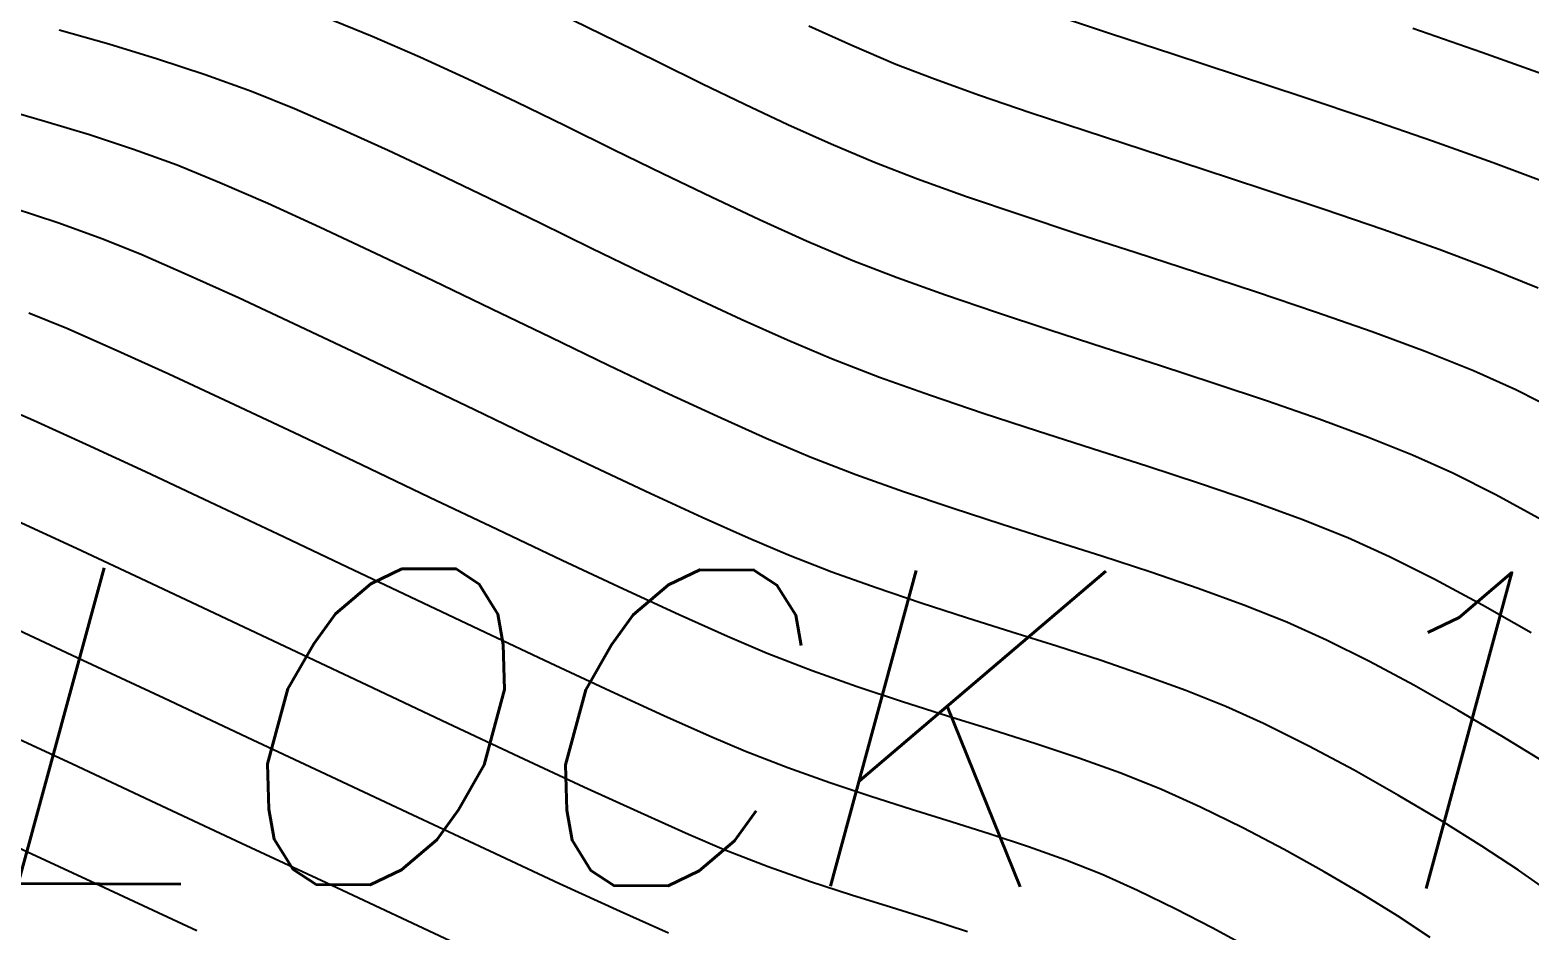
# Model space of a CAD drawing. Header units: feet. Extents: x 26064 to 27719, y 16802 to 28989.
# Drawn here: x 26217.42 to 26255.41, y 18058.4 to 18081.21 of the extents above; entities that cross this region are included whole.
import ezdxf
from ezdxf.enums import TextEntityAlignment as Align

# ---------------------------------------------------------------- set-up
doc = ezdxf.new("R2010")
doc.units = ezdxf.units.FT
doc.header["$LTSCALE"] = 50
doc.header["$MEASUREMENT"] = 0
doc.linetypes.add('HIDDEN', pattern=[0.375, 0.25, -0.125])
doc.linetypes.add('HIDN25', pattern=[0.0938, 0.0625, -0.0313])
for name, color, linetype in [('CONT-MJR', 160, 'HIDDEN'), ('CONT-MNR', 55, 'HIDN25'), ('s-adjacent-txt-100', 251, 'Continuous')]:
    doc.layers.add(name, color=color, linetype=linetype)
doc.styles.add('ls80', font='simplex', dxfattribs={"oblique": 15, "height": 4})

msp = doc.modelspace()

# ---------------------------------------------------------------- linework, layer by layer
at = {"layer": 'CONT-MJR', "color": 7}
for p, q in [((26244.79103, 18081.11212, 600), (26243.32224, 18081.60006, 600)), ((26246.3626, 18080.59631, 600), (26244.79103, 18081.11212, 600)), ((26248.00031, 18080.0598, 600), (26246.3626, 18080.59631, 600)), ((26249.66756, 18079.50974, 600), (26248.00031, 18080.0598, 600)), ((26251.32771, 18078.95329, 600), (26249.66756, 18079.50974, 600)), ((26217.79869, 18078.89659, 605), (26216.66315, 18079.21992, 605)), ((26218.92721, 18078.55503, 605), (26217.79869, 18078.89659, 605)), ((26252.94416, 18078.39763, 600), (26251.32771, 18078.95329, 600)), ((26220.04539, 18078.18693, 605), (26218.92721, 18078.55503, 605)), ((26221.14993, 18077.78401, 605), (26220.04539, 18078.18693, 605)), ((26254.48028, 18077.84991, 600), (26252.94416, 18078.39763, 600)), ((26222.23094, 18077.34494, 605), (26221.14993, 18077.78401, 605)), ((26255.89945, 18077.31729, 600), (26254.48028, 18077.84991, 600)), ((26223.44597, 18076.81514, 605), (26222.23094, 18077.34494, 605)), ((26224.76868, 18076.21222, 605), (26223.44597, 18076.81514, 605)), ((26226.17277, 18075.55377, 605), (26224.76868, 18076.21222, 605)), ((26227.63192, 18074.85741, 605), (26226.17277, 18075.55377, 605)), ((26229.11981, 18074.14071, 605), (26227.63192, 18074.85741, 605)), ((26230.61013, 18073.4213, 605), (26229.11981, 18074.14071, 605)), ((26232.07655, 18072.71676, 605), (26230.61013, 18073.4213, 605)), ((26233.49277, 18072.0447, 605), (26232.07655, 18072.71676, 605)), ((26234.83247, 18071.42272, 605), (26233.49277, 18072.0447, 605)), ((26236.06932, 18070.86841, 605), (26234.83247, 18071.42272, 605)), ((26237.17702, 18070.39939, 605), (26236.06932, 18070.86841, 605)), ((26238.33444, 18069.95054, 605), (26237.17702, 18070.39939, 605)), ((26239.54056, 18069.51889, 605), (26238.33444, 18069.95054, 605)), ((26240.78127, 18069.10053, 605), (26239.54056, 18069.51889, 605)), ((26242.04248, 18068.69155, 605), (26240.78127, 18069.10053, 605)), ((26243.31011, 18068.28806, 605), (26242.04248, 18068.69155, 605)), ((26244.57004, 18067.88613, 605), (26243.31011, 18068.28806, 605)), ((26245.8082, 18067.48186, 605), (26244.57004, 18067.88613, 605)), ((26247.01049, 18067.07136, 605), (26245.8082, 18067.48186, 605)), ((26248.16281, 18066.6507, 605), (26247.01049, 18067.07136, 605)), ((26249.25107, 18066.21599, 605), (26248.16281, 18066.6507, 605)), ((26218.76308, 18065.24919, 610), (26216.84891, 18066.14192, 610)), ((26250.26118, 18065.76331, 605), (26249.25107, 18066.21599, 605)), ((26251.3487, 18065.22012, 605), (26250.26118, 18065.76331, 605)), ((26220.80883, 18064.29067, 610), (26218.76308, 18065.24919, 610)), ((26252.46817, 18064.62147, 605), (26251.3487, 18065.22012, 605)), ((26253.59387, 18063.98597, 605), (26252.46817, 18064.62147, 605)), ((26222.92404, 18063.29735, 610), (26220.80883, 18064.29067, 610)), ((26254.70006, 18063.33222, 605), (26253.59387, 18063.98597, 605)), ((26255.76101, 18062.67884, 605), (26254.70006, 18063.33222, 605)), ((26225.04655, 18062.30024, 610), (26222.92404, 18063.29735, 610)), ((26227.11424, 18061.33033, 610), (26225.04655, 18062.30024, 610)), ((26229.06496, 18060.41862, 610), (26227.11424, 18061.33033, 610)), ((26230.83657, 18059.59611, 610), (26229.06496, 18060.41862, 610)), ((26232.36693, 18058.8938, 610), (26230.83657, 18059.59611, 610)), ((26233.5939, 18058.34268, 610), (26232.36693, 18058.8938, 610))]:
    msp.add_line(p, q, dxfattribs=at)
at = {"layer": 'CONT-MNR', "color": 7}
for p, q in [((26219.42061, 18080.85014, 604), (26218.16497, 18081.20971, 604)), ((26238.23307, 18080.81413, 601), (26237.14836, 18081.30462, 601)), ((26223.02972, 18079.65381, 604), (26221.8617, 18080.07921, 604)), ((26234.43885, 18079.84898, 602), (26233.35221, 18080.38365, 602)), ((26224.1195, 18079.21339, 604), (26223.02972, 18079.65381, 604)), ((26235.52673, 18079.32225, 602), (26234.43885, 18079.84898, 602)), ((26230.97802, 18078.77972, 603), (26229.74121, 18079.38095, 603)), ((26247.13149, 18077.67925, 601), (26245.61207, 18078.17448, 601)), ((26241.14155, 18076.98958, 602), (26239.90284, 18077.43264, 602)), ((26218.12745, 18076.32959, 606), (26216.99615, 18076.69738, 606)), ((26219.27014, 18075.9142, 606), (26218.12745, 18076.32959, 606)), ((26237.09135, 18075.86594, 603), (26235.89439, 18076.40401, 603)), ((26246.96414, 18075.0711, 602), (26245.43747, 18075.56636, 602)), ((26239.38619, 18074.93499, 603), (26238.26569, 18075.36964, 603)), ((26234.20253, 18074.45179, 604), (26232.93502, 18075.05625, 604)), ((26224.10457, 18073.77141, 606), (26222.69893, 18074.42552, 606)), ((26235.43173, 18073.88042, 604), (26234.20253, 18074.45179, 604)), ((26218.35701, 18073.64913, 607), (26217.39034, 18074.0444, 607)), ((26243.24748, 18073.61145, 603), (26241.89843, 18074.05561, 603)), ((26251.4143, 18073.56682, 602), (26249.98213, 18074.06818, 602)), ((26237.72136, 18072.88452, 604), (26236.60915, 18073.35402, 604)), ((26238.93687, 18072.41356, 604), (26237.72136, 18072.88452, 604)), ((26246.02472, 18072.7156, 603), (26244.63002, 18073.16468, 603)), ((26222.47257, 18071.78269, 607), (26220.93945, 18072.49532, 607)), ((26256.18789, 18071.52567, 602), (26255.04874, 18072.10095, 602)), ((26218.84264, 18070.71983, 608), (26217.50755, 18071.32487, 608)), ((26252.43348, 18070.44541, 603), (26251.29817, 18070.9018, 603)), ((26245.71011, 18070.16436, 604), (26244.32764, 18070.60795, 604)), ((26233.13097, 18069.47489, 606), (26231.71074, 18070.14339, 606)), ((26247.06753, 18069.7192, 604), (26245.71011, 18070.16436, 604)), ((26248.38041, 18069.27011, 604), (26247.06753, 18069.7192, 604)), ((26255.70683, 18068.81073, 603), (26254.54238, 18069.44062, 603)), ((26223.69579, 18068.44921, 608), (26221.9783, 18069.2599, 608)), ((26249.62927, 18068.81476, 604), (26248.38041, 18069.27011, 604)), ((26225.45766, 18067.61419, 608), (26223.69579, 18068.44921, 608)), ((26251.85703, 18067.87586, 604), (26250.79464, 18068.35079, 604)), ((26237.73064, 18067.48808, 606), (26236.63269, 18067.91426, 606)), ((26253.00296, 18067.30023, 604), (26251.85703, 18067.87586, 604)), ((26227.22237, 18066.77692, 608), (26225.45766, 18067.61419, 608)), ((26232.45414, 18067.0529, 607), (26230.904, 18067.78047, 607)), ((26222.2436, 18066.37376, 609), (26220.36759, 18067.2561, 609)), ((26254.20798, 18066.64876, 604), (26253.00296, 18067.30023, 604)), ((26228.94839, 18065.95951, 608), (26227.22237, 18066.77692, 608)), ((26233.86246, 18066.40319, 607), (26232.45414, 18067.0529, 607)), ((26224.17644, 18065.46188, 609), (26222.2436, 18066.37376, 609)), ((26235.08764, 18065.85428, 607), (26233.86246, 18066.40319, 607)), ((26242.29179, 18065.96834, 606), (26241.14385, 18066.3313, 606)), ((26243.43004, 18065.6077, 606), (26242.29179, 18065.96834, 606)), ((26245.64197, 18064.87185, 606), (26244.54973, 18065.244, 606)), ((26232.11815, 18064.4727, 608), (26230.59416, 18065.18407, 608)), ((26233.47881, 18063.8475, 608), (26232.11815, 18064.4727, 608)), ((26218.4955, 18062.61949, 611), (26216.46759, 18063.56534, 611)), ((26236.61828, 18062.52755, 608), (26235.54401, 18062.94401, 608)), ((26231.45279, 18062.04447, 609), (26229.80428, 18062.81174, 609)), ((26252.08274, 18061.83393, 606), (26250.95477, 18062.47045, 606)), ((26232.9023, 18061.37905, 609), (26231.45279, 18062.04447, 609)), ((26248.14206, 18061.00802, 607), (26247.06947, 18061.53822, 607)), ((26234.10165, 18060.84176, 609), (26232.9023, 18061.37905, 609)), ((26241.74277, 18060.8523, 608), (26240.75482, 18061.16502, 608)), ((26254.18874, 18060.55136, 606), (26253.16849, 18061.18869, 606)), ((26242.70984, 18060.53159, 608), (26241.74277, 18060.8523, 608)), ((26236.11496, 18060.02765, 609), (26234.99968, 18060.45888, 609)), ((26243.65481, 18060.19331, 608), (26242.70984, 18060.53159, 608)), ((26237.19081, 18059.64861, 609), (26236.11496, 18060.02765, 609)), ((26244.57647, 18059.82786, 608), (26243.65481, 18060.19331, 608)), ((26226.9744, 18058.65646, 611), (26224.91927, 18059.61575, 611)), ((26238.23033, 18059.30815, 609), (26237.19081, 18059.64861, 609)), ((26239.2366, 18058.99265, 609), (26238.23033, 18059.30815, 609)), ((26246.43783, 18058.95284, 608), (26245.47362, 18059.42568, 608)), ((26252.05394, 18058.78089, 607), (26251.15559, 18059.33799, 607)), ((26247.36286, 18058.47647, 608), (26246.43783, 18058.95284, 608)), ((26241.16181, 18058.38208, 609), (26240.21273, 18058.68849, 609)), ((26248.24553, 18057.99729, 608), (26247.36286, 18058.47647, 608))]:
    msp.add_line(p, q, dxfattribs=at)
at = {"layer": 'CONT-MNR', "color": 7, "extrusion": (-0.374488, -0.927232, 0)}
msp.add_line((26226.09034, 18081.04671, 603), (26224.90952, 18081.52362, 603), dxfattribs=at)
at = {"layer": 'CONT-MNR', "color": 7, "extrusion": (-0.438636, -0.898665, 0)}
msp.add_line((26232.26557, 18080.91973, 602), (26231.1777, 18081.45072, 602), dxfattribs=at)
at = {"layer": 'CONT-MNR', "color": 7, "extrusion": (-0.326299, -0.945267, 0)}
msp.add_line((26254.19119, 18080.6434, 599), (26252.44285, 18081.24691, 599), dxfattribs=at)
at = {"layer": 'CONT-MNR', "color": 7, "extrusion": (-0.290156, -0.956979, 0)}
msp.add_line((26220.65576, 18080.47565, 604), (26219.42061, 18080.85014, 604), dxfattribs=at)
at = {"layer": 'CONT-MNR', "color": 7, "extrusion": (-0.398652, -0.917102, 0)}
msp.add_line((26227.29249, 18080.52415, 603), (26226.09034, 18081.04671, 603), dxfattribs=at)
at = {"layer": 'CONT-MNR', "color": 7, "extrusion": (-0.442429, -0.896804, 0)}
msp.add_line((26233.35221, 18080.38365, 602), (26232.26557, 18080.91973, 602), dxfattribs=at)
at = {"layer": 'CONT-MNR', "color": 7, "extrusion": (-0.389526, -0.921015, 0)}
msp.add_line((26239.35436, 18080.3399, 601), (26238.23307, 18080.81413, 601), dxfattribs=at)
at = {"layer": 'CONT-MNR', "color": 7, "extrusion": (-0.312296, -0.949985, 0)}
msp.add_line((26221.8617, 18080.07921, 604), (26220.65576, 18080.47565, 604), dxfattribs=at)
at = {"layer": 'CONT-MNR', "color": 7, "extrusion": (-0.416639, -0.909072, 0)}
msp.add_line((26228.51107, 18079.96566, 603), (26227.29249, 18080.52415, 603), dxfattribs=at)
at = {"layer": 'CONT-MNR', "color": 7, "extrusion": (-0.33654, -0.941669, 0)}
msp.add_line((26255.84855, 18080.05108, 599), (26254.19119, 18080.6434, 599), dxfattribs=at)
at = {"layer": 'CONT-MNR', "color": 7, "extrusion": (-0.36007, -0.932925, 0)}
msp.add_line((26240.32777, 18079.9642, 601), (26239.35436, 18080.3399, 601), dxfattribs=at)
at = {"layer": 'CONT-MNR', "color": 7, "extrusion": (-0.429294, -0.903165, 0)}
msp.add_line((26229.74121, 18079.38095, 603), (26228.51107, 18079.96566, 603), dxfattribs=at)
at = {"layer": 'CONT-MNR', "color": 7, "extrusion": (-0.337214, -0.941428, 0)}
msp.add_line((26241.47011, 18079.55502, 601), (26240.32777, 18079.9642, 601), dxfattribs=at)
at = {"layer": 'CONT-MNR', "color": 7, "extrusion": (-0.425247, -0.905077, 0)}
msp.add_line((26236.61706, 18078.80996, 602), (26235.52673, 18079.32225, 602), dxfattribs=at)
at = {"layer": 'CONT-MNR', "color": 7, "extrusion": (0.323356, 0.946278, 0)}
msp.add_line((26242.75151, 18079.11715, 601), (26241.47011, 18079.55502, 601), dxfattribs=at)
at = {"layer": 'CONT-MNR', "color": 7, "extrusion": (-0.397828, -0.91746, 0)}
msp.add_line((26225.27858, 18078.71079, 604), (26224.1195, 18079.21339, 604), dxfattribs=at)
at = {"layer": 'CONT-MNR', "color": 7, "extrusion": (-0.315149, -0.949042, 0)}
msp.add_line((26244.14212, 18078.65537, 601), (26242.75151, 18079.11715, 601), dxfattribs=at)
at = {"layer": 'CONT-MNR', "color": 7, "extrusion": (-0.414194, -0.910189, 0)}
msp.add_line((26226.49351, 18078.15792, 604), (26225.27858, 18078.71079, 604), dxfattribs=at)
at = {"layer": 'CONT-MNR', "color": 7, "extrusion": (-0.440658, -0.897675, 0)}
msp.add_line((26232.21663, 18078.17171, 603), (26230.97802, 18078.77972, 603), dxfattribs=at)
at = {"layer": 'CONT-MNR', "color": 7, "extrusion": (0.409685, 0.912227, 0)}
msp.add_line((26237.71108, 18078.31863, 602), (26236.61706, 18078.80996, 602), dxfattribs=at)
at = {"layer": 'CONT-MNR', "color": 7, "extrusion": (-0.310936, -0.950431, 0)}
msp.add_line((26245.61207, 18078.17448, 601), (26244.14212, 18078.65537, 601), dxfattribs=at)
at = {"layer": 'CONT-MNR', "color": 7, "extrusion": (-0.425534, -0.904943, 0)}
msp.add_line((26227.75083, 18077.56669, 604), (26226.49351, 18078.15792, 604), dxfattribs=at)
at = {"layer": 'CONT-MNR', "color": 7, "extrusion": (-0.439837, -0.898078, 0)}
msp.add_line((26233.45215, 18077.56661, 603), (26232.21663, 18078.17171, 603), dxfattribs=at)
at = {"layer": 'CONT-MNR', "color": 7, "extrusion": (-0.388871, -0.921292, 0)}
msp.add_line((26238.81003, 18077.85477, 602), (26237.71108, 18078.31863, 602), dxfattribs=at)
at = {"layer": 'CONT-MNR', "color": 7, "extrusion": (-0.360333, -0.932824, 0)}
msp.add_line((26239.90284, 18077.43264, 602), (26238.81003, 18077.85477, 602), dxfattribs=at)
at = {"layer": 'CONT-MNR', "color": 7, "extrusion": (-0.432893, -0.901445, 0)}
msp.add_line((26229.03709, 18076.949, 604), (26227.75083, 18077.56669, 604), dxfattribs=at)
at = {"layer": 'CONT-MNR', "color": 7, "extrusion": (-0.434666, -0.900592, 0)}
msp.add_line((26234.67969, 18076.97414, 603), (26233.45215, 18077.56661, 603), dxfattribs=at)
at = {"layer": 'CONT-MNR', "color": 7, "extrusion": (-0.311644, -0.950199, 0)}
msp.add_line((26248.67054, 18077.17447, 601), (26247.13149, 18077.67925, 601), dxfattribs=at)
at = {"layer": 'CONT-MNR', "color": 7, "extrusion": (-0.321973, -0.946749, 0)}
msp.add_line((26242.49661, 18076.52875, 602), (26241.14155, 18076.98958, 602), dxfattribs=at)
at = {"layer": 'CONT-MNR', "color": 7, "extrusion": (-0.316188, -0.948696, 0)}
msp.add_line((26250.19935, 18076.66494, 601), (26248.67054, 18077.17447, 601), dxfattribs=at)
at = {"layer": 'CONT-MNR', "color": 7, "extrusion": (-0.436882, -0.899519, 0)}
msp.add_line((26230.33885, 18076.31676, 604), (26229.03709, 18076.949, 604), dxfattribs=at)
at = {"layer": 'CONT-MNR', "color": 7, "extrusion": (0.424885, 0.905248, 0)}
msp.add_line((26235.89439, 18076.40401, 603), (26234.67969, 18076.97414, 603), dxfattribs=at)
at = {"layer": 'CONT-MNR', "color": 7, "extrusion": (-0.323806, -0.946124, 0)}
msp.add_line((26251.68805, 18076.15544, 601), (26250.19935, 18076.66494, 601), dxfattribs=at)
at = {"layer": 'CONT-MNR', "color": 7, "extrusion": (0.437805, 0.89907, 0)}
msp.add_line((26231.64264, 18075.68187, 604), (26230.33885, 18076.31676, 604), dxfattribs=at)
at = {"layer": 'CONT-MNR', "color": 7, "extrusion": (-0.313172, -0.949696, 0)}
msp.add_line((26243.93844, 18076.05329, 602), (26242.49661, 18076.52875, 602), dxfattribs=at)
at = {"layer": 'CONT-MNR', "color": 7, "extrusion": (-0.376808, -0.926292, 0)}
msp.add_line((26220.25077, 18075.51529, 606), (26219.27014, 18075.9142, 606), dxfattribs=at)
at = {"layer": 'CONT-MNR', "color": 7, "extrusion": (-0.389282, -0.921119, 0)}
msp.add_line((26238.26569, 18075.36964, 603), (26237.09135, 18075.86594, 603), dxfattribs=at)
at = {"layer": 'CONT-MNR', "color": 7, "extrusion": (-0.308942, -0.951081, 0)}
msp.add_line((26245.43747, 18075.56636, 602), (26243.93844, 18076.05329, 602), dxfattribs=at)
at = {"layer": 'CONT-MNR', "color": 7, "extrusion": (-0.335153, -0.942164, 0)}
msp.add_line((26253.10679, 18075.65076, 601), (26251.68805, 18076.15544, 601), dxfattribs=at)
at = {"layer": 'CONT-MNR', "color": 7, "extrusion": (-0.399354, -0.916797, 0)}
msp.add_line((26221.40401, 18075.01294, 606), (26220.25077, 18075.51529, 606), dxfattribs=at)
at = {"layer": 'CONT-MNR', "color": 7, "extrusion": (-0.435718, -0.900083, 0)}
msp.add_line((26232.93502, 18075.05625, 604), (26231.64264, 18075.68187, 604), dxfattribs=at)
at = {"layer": 'CONT-MNR', "color": 7, "extrusion": (0.351425, 0.936216, 0)}
msp.add_line((26254.4257, 18075.15568, 601), (26253.10679, 18075.65076, 601), dxfattribs=at)
at = {"layer": 'CONT-MNR', "color": 7, "extrusion": (0.374745, 0.927128, 0)}
msp.add_line((26255.61492, 18074.675, 601), (26254.4257, 18075.15568, 601), dxfattribs=at)
at = {"layer": 'CONT-MNR', "color": 7, "extrusion": (-0.413114, -0.910679, 0)}
msp.add_line((26222.69893, 18074.42552, 606), (26221.40401, 18075.01294, 606), dxfattribs=at)
at = {"layer": 'CONT-MNR', "color": 7, "extrusion": (-0.338457, -0.940982, 0)}
msp.add_line((26240.60422, 18074.49689, 603), (26239.38619, 18074.93499, 603), dxfattribs=at)
at = {"layer": 'CONT-MNR', "color": 7, "extrusion": (-0.311848, -0.950132, 0)}
msp.add_line((26248.48888, 18074.57065, 602), (26246.96414, 18075.0711, 602), dxfattribs=at)
at = {"layer": 'CONT-MNR', "color": 7, "extrusion": (-0.322719, -0.946495, 0)}
msp.add_line((26241.89843, 18074.05561, 603), (26240.60422, 18074.49689, 603), dxfattribs=at)
at = {"layer": 'CONT-MNR', "color": 7, "extrusion": (-0.318927, -0.947779, 0)}
msp.add_line((26249.98213, 18074.06818, 602), (26248.48888, 18074.57065, 602), dxfattribs=at)
at = {"layer": 'CONT-MNR', "color": 7, "extrusion": (-0.40108, -0.916043, 0)}
msp.add_line((26219.55382, 18073.12512, 607), (26218.35701, 18073.64913, 607), dxfattribs=at)
at = {"layer": 'CONT-MNR', "color": 7, "extrusion": (-0.427496, -0.904017, 0)}
msp.add_line((26225.59, 18073.06897, 606), (26224.10457, 18073.77141, 606), dxfattribs=at)
at = {"layer": 'CONT-MNR', "color": 7, "extrusion": (0.408141, 0.912919, 0)}
msp.add_line((26236.60915, 18073.35402, 604), (26235.43173, 18073.88042, 604), dxfattribs=at)
at = {"layer": 'CONT-MNR', "color": 7, "extrusion": (-0.307491, -0.951551, 0)}
msp.add_line((26244.63002, 18073.16468, 603), (26243.24748, 18073.61145, 603), dxfattribs=at)
at = {"layer": 'CONT-MNR', "color": 7, "extrusion": (-0.347451, -0.937698, 0)}
msp.add_line((26252.75584, 18073.06973, 602), (26251.4143, 18073.56682, 602), dxfattribs=at)
at = {"layer": 'CONT-MNR', "color": 7, "extrusion": (-0.413785, -0.910375, 0)}
msp.add_line((26220.93945, 18072.49532, 607), (26219.55382, 18073.12512, 607), dxfattribs=at)
at = {"layer": 'CONT-MNR', "color": 7, "extrusion": (-0.430789, -0.902453, 0)}
msp.add_line((26227.12427, 18072.33658, 606), (26225.59, 18073.06897, 606), dxfattribs=at)
at = {"layer": 'CONT-MNR', "color": 7, "extrusion": (-0.372137, -0.928178, 0)}
msp.add_line((26253.97718, 18072.58006, 602), (26252.75584, 18073.06973, 602), dxfattribs=at)
at = {"layer": 'CONT-MNR', "color": 7, "extrusion": (-0.309597, -0.950868, 0)}
msp.add_line((26247.41022, 18072.26449, 603), (26246.02472, 18072.7156, 603), dxfattribs=at)
at = {"layer": 'CONT-MNR', "color": 7, "extrusion": (-0.40817, -0.912906, 0)}
msp.add_line((26255.04874, 18072.10095, 602), (26253.97718, 18072.58006, 602), dxfattribs=at)
at = {"layer": 'CONT-MNR', "color": 7, "extrusion": (0.432226, 0.901765, 0)}
msp.add_line((26228.67645, 18071.59261, 606), (26227.12427, 18072.33658, 606), dxfattribs=at)
at = {"layer": 'CONT-MNR', "color": 7, "extrusion": (-0.336878, -0.941548, 0)}
msp.add_line((26240.22474, 18071.95277, 604), (26238.93687, 18072.41356, 604), dxfattribs=at)
at = {"layer": 'CONT-MNR', "color": 7, "extrusion": (-0.316986, -0.94843, 0)}
msp.add_line((26248.76519, 18071.81163, 603), (26247.41022, 18072.26449, 603), dxfattribs=at)
at = {"layer": 'CONT-MNR', "color": 7, "extrusion": (0.401025, 0.916067, 0)}
msp.add_line((26217.50755, 18071.32487, 608), (26216.38301, 18071.81716, 608), dxfattribs=at)
at = {"layer": 'CONT-MNR', "color": 7, "extrusion": (-0.426286, -0.904588, 0)}
msp.add_line((26224.11186, 18071.01018, 607), (26222.47257, 18071.78269, 607), dxfattribs=at)
at = {"layer": 'CONT-MNR', "color": 7, "extrusion": (-0.320074, -0.947393, 0)}
msp.add_line((26241.56548, 18071.49981, 604), (26240.22474, 18071.95277, 604), dxfattribs=at)
at = {"layer": 'CONT-MNR', "color": 7, "extrusion": (-0.329214, -0.944255, 0)}
msp.add_line((26250.06829, 18071.3573, 603), (26248.76519, 18071.81163, 603), dxfattribs=at)
at = {"layer": 'CONT-MNR', "color": 7, "extrusion": (-0.43197, -0.901888, 0)}
msp.add_line((26230.21558, 18070.85542, 606), (26228.67645, 18071.59261, 606), dxfattribs=at)
at = {"layer": 'CONT-MNR', "color": 7, "extrusion": (-0.309649, -0.950851, 0)}
msp.add_line((26242.93961, 18071.05231, 604), (26241.56548, 18071.49981, 604), dxfattribs=at)
at = {"layer": 'CONT-MNR', "color": 7, "extrusion": (0.347309, 0.937751, 0)}
msp.add_line((26251.29817, 18070.9018, 603), (26250.06829, 18071.3573, 603), dxfattribs=at)
at = {"layer": 'CONT-MNR', "color": 7, "extrusion": (-0.429047, -0.903282, 0)}
msp.add_line((26225.81597, 18070.20075, 607), (26224.11186, 18071.01018, 607), dxfattribs=at)
at = {"layer": 'CONT-MNR', "color": 7, "extrusion": (0.304896, 0.952386, 0)}
msp.add_line((26244.32764, 18070.60795, 604), (26242.93961, 18071.05231, 604), dxfattribs=at)
at = {"layer": 'CONT-MNR', "color": 7, "extrusion": (0.419801, 0.907616, 0)}
msp.add_line((26220.34674, 18070.02414, 608), (26218.84264, 18070.71983, 608), dxfattribs=at)
at = {"layer": 'CONT-MNR', "color": 7, "extrusion": (-0.429959, -0.902848, 0)}
msp.add_line((26231.71074, 18070.14339, 606), (26230.21558, 18070.85542, 606), dxfattribs=at)
at = {"layer": 'CONT-MNR', "color": 7, "extrusion": (-0.430242, -0.902713, 0)}
msp.add_line((26227.54358, 18069.37735, 607), (26225.81597, 18070.20075, 607), dxfattribs=at)
at = {"layer": 'CONT-MNR', "color": 7, "extrusion": (-0.409077, -0.9125, 0)}
msp.add_line((26253.45289, 18069.9884, 603), (26252.43348, 18070.44541, 603), dxfattribs=at)
at = {"layer": 'CONT-MNR', "color": 7, "extrusion": (-0.424181, -0.905577, 0)}
msp.add_line((26221.9783, 18069.2599, 608), (26220.34674, 18070.02414, 608), dxfattribs=at)
at = {"layer": 'CONT-MNR', "color": 7, "extrusion": (-0.449204, -0.893429, 0)}
msp.add_line((26254.54238, 18069.44062, 603), (26253.45289, 18069.9884, 603), dxfattribs=at)
at = {"layer": 'CONT-MNR', "color": 7, "extrusion": (-0.419043, -0.907966, 0)}
msp.add_line((26234.44533, 18068.86829, 606), (26233.13097, 18069.47489, 606), dxfattribs=at)
at = {"layer": 'CONT-MNR', "color": 7, "extrusion": (-0.430031, -0.902814, 0)}
msp.add_line((26229.25337, 18068.56294, 607), (26227.54358, 18069.37735, 607), dxfattribs=at)
at = {"layer": 'CONT-MNR', "color": 7, "extrusion": (0.419921, 0.907561, 0)}
msp.add_line((26218.59957, 18068.08261, 609), (26216.99072, 18068.82702, 609), dxfattribs=at)
at = {"layer": 'CONT-MNR', "color": 7, "extrusion": (-0.408064, -0.912953, 0)}
msp.add_line((26235.62288, 18068.34195, 606), (26234.44533, 18068.86829, 606), dxfattribs=at)
at = {"layer": 'CONT-MNR', "color": 7, "extrusion": (-0.369893, -0.929074, 0)}
msp.add_line((26250.79464, 18068.35079, 604), (26249.62927, 18068.81476, 604), dxfattribs=at)
at = {"layer": 'CONT-MNR', "color": 7, "extrusion": (-0.42835, -0.903613, 0)}
msp.add_line((26230.904, 18067.78047, 607), (26229.25337, 18068.56294, 607), dxfattribs=at)
at = {"layer": 'CONT-MNR', "color": 7, "extrusion": (-0.390001, -0.920814, 0)}
msp.add_line((26236.63269, 18067.91426, 606), (26235.62288, 18068.34195, 606), dxfattribs=at)
at = {"layer": 'CONT-MNR', "color": 7, "extrusion": (-0.42349, -0.905901, 0)}
msp.add_line((26220.36759, 18067.2561, 609), (26218.59957, 18068.08261, 609), dxfattribs=at)
at = {"layer": 'CONT-MNR', "color": 7, "extrusion": (-0.337043, -0.941489, 0)}
msp.add_line((26238.8544, 18067.08578, 606), (26237.73064, 18067.48808, 606), dxfattribs=at)
at = {"layer": 'CONT-MNR', "color": 7, "extrusion": (-0.31889, -0.947792, 0)}
msp.add_line((26239.99509, 18066.70199, 606), (26238.8544, 18067.08578, 606), dxfattribs=at)
at = {"layer": 'CONT-MNR', "color": 7, "extrusion": (0.307091, 0.95168, 0)}
msp.add_line((26241.14385, 18066.3313, 606), (26239.99509, 18066.70199, 606), dxfattribs=at)
at = {"layer": 'CONT-MNR', "color": 7, "extrusion": (-0.495922, -0.868367, 0)}
msp.add_line((26255.4375, 18065.94659, 604), (26254.20798, 18066.64876, 604), dxfattribs=at)
at = {"layer": 'CONT-MNR', "color": 7, "extrusion": (-0.426229, -0.904615, 0)}
msp.add_line((26230.59416, 18065.18407, 608), (26228.94839, 18065.95951, 608), dxfattribs=at)
at = {"layer": 'CONT-MNR', "color": 7, "extrusion": (-0.391019, -0.920383, 0)}
msp.add_line((26236.08835, 18065.42913, 607), (26235.08764, 18065.85428, 607), dxfattribs=at)
at = {"layer": 'CONT-MNR', "color": 7, "extrusion": (-0.308933, -0.951084, 0)}
msp.add_line((26244.54973, 18065.244, 606), (26243.43004, 18065.6077, 606), dxfattribs=at)
at = {"layer": 'CONT-MNR', "color": 7, "extrusion": (-0.42691, -0.904294, 0)}
msp.add_line((26226.11494, 18064.54673, 609), (26224.17644, 18065.46188, 609), dxfattribs=at)
at = {"layer": 'CONT-MNR', "color": 7, "extrusion": (0.360841, 0.932627, 0)}
msp.add_line((26237.22923, 18064.98772, 607), (26236.08835, 18065.42913, 607), dxfattribs=at)
at = {"layer": 'CONT-MNR', "color": 7, "extrusion": (0.333959, 0.942587, 0)}
msp.add_line((26238.37426, 18064.58203, 607), (26237.22923, 18064.98772, 607), dxfattribs=at)
at = {"layer": 'CONT-MNR', "color": 7, "extrusion": (-0.34333, -0.939215, 0)}
msp.add_line((26246.6979, 18064.48585, 606), (26245.64197, 18064.87185, 606), dxfattribs=at)
at = {"layer": 'CONT-MNR', "color": 7, "extrusion": (0.426311, 0.904577, 0)}
msp.add_line((26228.00794, 18063.65459, 609), (26226.11494, 18064.54673, 609), dxfattribs=at)
at = {"layer": 'CONT-MNR', "color": 7, "extrusion": (-0.314465, -0.949269, 0)}
msp.add_line((26239.51831, 18064.20304, 607), (26238.37426, 18064.58203, 607), dxfattribs=at)
at = {"layer": 'CONT-MNR', "color": 7, "extrusion": (-0.37213, -0.928181, 0)}
msp.add_line((26247.70865, 18064.08062, 606), (26246.6979, 18064.48585, 606), dxfattribs=at)
at = {"layer": 'CONT-MNR', "color": 7, "extrusion": (-0.30264, -0.953105, 0)}
msp.add_line((26240.65628, 18063.8417, 607), (26239.51831, 18064.20304, 607), dxfattribs=at)
at = {"layer": 'CONT-MNR', "color": 7, "extrusion": (-0.40985, -0.912153, 0)}
msp.add_line((26248.66532, 18063.65077, 606), (26247.70865, 18064.08062, 606), dxfattribs=at)
at = {"layer": 'CONT-MNR', "color": 7, "extrusion": (-0.408275, -0.912859, 0)}
msp.add_line((26234.63462, 18063.33056, 608), (26233.47881, 18063.8475, 608), dxfattribs=at)
at = {"layer": 'CONT-MNR', "color": 7, "extrusion": (-0.298748, -0.954332, 0)}
msp.add_line((26241.78304, 18063.48898, 607), (26240.65628, 18063.8417, 607), dxfattribs=at)
at = {"layer": 'CONT-MNR', "color": 7, "extrusion": (-0.42477, -0.905301, 0)}
msp.add_line((26229.80428, 18062.81174, 609), (26228.00794, 18063.65459, 609), dxfattribs=at)
at = {"layer": 'CONT-MNR', "color": 7, "extrusion": (0.391195, 0.920308, 0)}
msp.add_line((26235.54401, 18062.94401, 608), (26234.63462, 18063.33056, 608), dxfattribs=at)
at = {"layer": 'CONT-MNR', "color": 7, "extrusion": (-0.303072, -0.952968, 0)}
msp.add_line((26242.89346, 18063.13583, 607), (26241.78304, 18063.48898, 607), dxfattribs=at)
at = {"layer": 'CONT-MNR', "color": 7, "extrusion": (-0.44589, -0.895088, 0)}
msp.add_line((26249.80788, 18063.0816, 606), (26248.66532, 18063.65077, 606), dxfattribs=at)
at = {"layer": 'CONT-MNR', "color": 7, "extrusion": (-0.315929, -0.948783, 0)}
msp.add_line((26243.98244, 18062.77322, 607), (26242.89346, 18063.13583, 607), dxfattribs=at)
at = {"layer": 'CONT-MNR', "color": 7, "extrusion": (-0.470275, -0.88252, 0)}
msp.add_line((26250.95477, 18062.47045, 606), (26249.80788, 18063.0816, 606), dxfattribs=at)
at = {"layer": 'CONT-MNR', "color": 7, "extrusion": (-0.423443, -0.905923, 0)}
msp.add_line((26220.61998, 18061.62647, 611), (26218.4955, 18062.61949, 611), dxfattribs=at)
at = {"layer": 'CONT-MNR', "color": 7, "extrusion": (0.337658, 0.941269, 0)}
msp.add_line((26245.04484, 18062.39211, 607), (26243.98244, 18062.77322, 607), dxfattribs=at)
at = {"layer": 'CONT-MNR', "color": 7, "extrusion": (-0.3349, -0.942254, 0)}
msp.add_line((26237.6777, 18062.15101, 608), (26236.61828, 18062.52755, 608), dxfattribs=at)
at = {"layer": 'CONT-MNR', "color": 7, "extrusion": (0.368564, 0.929602, 0)}
msp.add_line((26246.07556, 18061.98345, 607), (26245.04484, 18062.39211, 607), dxfattribs=at)
at = {"layer": 'CONT-MNR', "color": 7, "extrusion": (-0.314939, -0.949112, 0)}
msp.add_line((26238.72107, 18061.80479, 608), (26237.6777, 18062.15101, 608), dxfattribs=at)
at = {"layer": 'CONT-MNR', "color": 7, "extrusion": (-0.302343, -0.953199, 0)}
msp.add_line((26239.74718, 18061.47932, 608), (26238.72107, 18061.80479, 608), dxfattribs=at)
at = {"layer": 'CONT-MNR', "color": 7, "extrusion": (0.408817, 0.912616, 0)}
msp.add_line((26247.06947, 18061.53822, 607), (26246.07556, 18061.98345, 607), dxfattribs=at)
at = {"layer": 'CONT-MNR', "color": 7, "extrusion": (-0.510876, -0.859654, 0)}
msp.add_line((26253.16849, 18061.18869, 606), (26252.08274, 18061.83393, 606), dxfattribs=at)
at = {"layer": 'CONT-MNR', "color": 7, "extrusion": (-0.423716, -0.905795, 0)}
msp.add_line((26222.78118, 18060.61549, 611), (26220.61998, 18061.62647, 611), dxfattribs=at)
at = {"layer": 'CONT-MNR', "color": 7, "extrusion": (-0.297771, -0.954637, 0)}
msp.add_line((26240.75482, 18061.16502, 608), (26239.74718, 18061.47932, 608), dxfattribs=at)
at = {"layer": 'CONT-MNR', "color": 7, "extrusion": (0.392195, 0.919882, 0)}
msp.add_line((26234.99968, 18060.45888, 609), (26234.10165, 18060.84176, 609), dxfattribs=at)
at = {"layer": 'CONT-MNR', "color": 7, "extrusion": (0.464446, 0.885602, 0)}
msp.add_line((26249.18823, 18060.45937, 607), (26248.14206, 18061.00802, 607), dxfattribs=at)
at = {"layer": 'CONT-MNR', "color": 7, "extrusion": (0.422271, 0.90647, 0)}
msp.add_line((26219.30771, 18059.48968, 612), (26217.01228, 18060.55898, 612), dxfattribs=at)
at = {"layer": 'CONT-MNR', "color": 7, "extrusion": (-0.423568, -0.905864, 0)}
msp.add_line((26224.91927, 18059.61575, 611), (26222.78118, 18060.61549, 611), dxfattribs=at)
at = {"layer": 'CONT-MNR', "color": 7, "extrusion": (-0.485051, -0.874486, 0)}
msp.add_line((26250.19654, 18059.90008, 607), (26249.18823, 18060.45937, 607), dxfattribs=at)
at = {"layer": 'CONT-MNR', "color": 7, "extrusion": (-0.549601, -0.835427, 0)}
msp.add_line((26255.12022, 18059.93857, 606), (26254.18874, 18060.55136, 606), dxfattribs=at)
at = {"layer": 'CONT-MNR', "color": 7, "extrusion": (0.505652, 0.862738, 0)}
msp.add_line((26251.15559, 18059.33799, 607), (26250.19654, 18059.90008, 607), dxfattribs=at)
at = {"layer": 'CONT-MNR', "color": 7, "extrusion": (-0.572131, -0.820162, 0)}
msp.add_line((26255.93964, 18059.36696, 606), (26255.12022, 18059.93857, 606), dxfattribs=at)
at = {"layer": 'CONT-MNR', "color": 7, "extrusion": (0.409069, 0.912504, 0)}
msp.add_line((26245.47362, 18059.42568, 608), (26244.57647, 18059.82786, 608), dxfattribs=at)
at = {"layer": 'CONT-MNR', "color": 7, "extrusion": (-0.42244, -0.906391, 0)}
msp.add_line((26221.64496, 18058.40036, 612), (26219.30771, 18059.48968, 612), dxfattribs=at)
at = {"layer": 'CONT-MNR', "color": 7, "extrusion": (-0.297482, -0.954727, 0)}
msp.add_line((26240.21273, 18058.68849, 609), (26239.2366, 18058.99265, 609), dxfattribs=at)
at = {"layer": 'CONT-MNR', "color": 7, "extrusion": (-0.55011, -0.835092, 0)}
msp.add_line((26252.88017, 18058.23662, 607), (26252.05394, 18058.78089, 607), dxfattribs=at)
at = {"layer": 'CONT-MNR', "color": 7, "extrusion": (0.42181, 0.906684, 0)}
msp.add_line((26228.88672, 18057.76681, 611), (26226.9744, 18058.65646, 611), dxfattribs=at)

# ---------------------------------------------------------------- texts
at = {"layer": 's-adjacent-txt-100', "color": 7, "style": 'ls80', "oblique": 15}
msp.add_text('LOT 12-R-1, BLOCK 17', height=8, rotation=359.801111, dxfattribs=at).set_placement((26196.22649, 18063.67626), align=Align.MIDDLE_CENTER)

doc.saveas('drawing.dxf')
